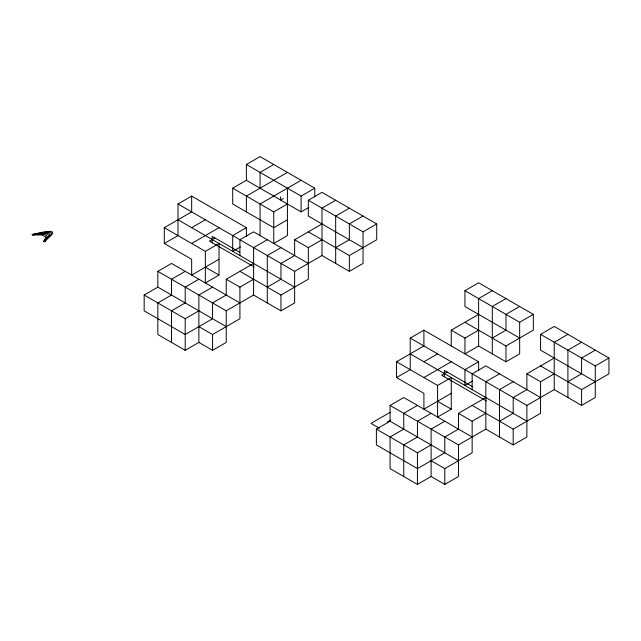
<?xml version="1.0" encoding="UTF-8"?>
<svg xmlns="http://www.w3.org/2000/svg" width="641" height="641" viewBox="0 0 641 641"><rect width="100%" height="100%" fill="white"/><g stroke="black" fill="none" stroke-linecap="round" stroke-linejoin="round"><path stroke-width="0.96" d="M43.676 241.192L44.045 240.495A57.794 33.364 0 0 1 44.998 238.901L45.832 236.994L42.803 235.359A8.429 4.864 0 0 0 40.96 234.894L33.14 235.111M43.892 241.32C53.676 232.955 37.899 233.516 32.923 234.991M44.55 241.697L51.432 233.989L51.496 232.947L49.053 232.21L45.247 232.266L32.266 234.606M191.659 196.09L191.659 211.891L164.304 227.683L164.304 243.476L177.982 235.584L177.982 203.99L191.659 196.09L246.384 227.683L246.384 236.569M308.794 207.444L301.102 211.891L246.384 180.297L246.384 164.497L260.062 156.604L314.779 188.19L314.779 197.075M287.416 219.783L273.739 227.683L232.699 203.99L232.699 188.19L246.384 180.297M273.739 164.497L260.062 172.397L260.062 188.19M191.659 227.683L205.344 219.783M287.416 172.397L246.384 196.09L246.384 211.891M191.659 243.476L219.022 227.683M301.102 180.297L260.062 203.99L260.062 235.584M214.919 237.947L209.447 241.112L254.253 266.976M283.314 198.462L280.582 200.04L280.582 196.883M226.233 326.622L157.838 287.136L157.838 271.335L171.516 263.443L239.918 302.929M205.344 251.376L219.022 243.476L219.022 275.069L205.344 282.969L205.344 251.376L164.304 227.683M246.384 227.683L232.699 235.584L232.699 251.376L240.399 246.937M232.699 188.19L273.739 211.891L287.416 203.99M246.384 164.497L301.102 196.09L314.779 188.19M253.596 263.443L226.233 279.236L226.233 295.028L212.556 302.929L212.556 318.729L185.201 334.522L144.161 310.829L144.161 295.028L157.838 287.136M185.201 271.335L171.516 279.236L171.516 295.028L157.838 302.929L157.838 334.522L185.201 350.315L198.878 342.422L212.556 350.315L226.233 342.422L226.233 310.829L157.838 271.335M363.03 247.642L308.313 216.049L308.313 200.256L321.99 192.356L376.716 223.949L376.716 239.75L349.353 255.543L308.313 231.85M219.022 259.276L191.659 275.069L191.659 259.276L164.304 243.476M198.878 279.236L185.201 287.136L185.201 302.929L171.516 310.829L171.516 342.422M267.273 239.75L253.596 247.642L253.596 295.028L280.958 310.829L294.636 302.929L294.636 271.335L177.982 203.99M335.676 200.256L321.99 208.157L321.99 255.543L349.353 271.335L363.03 263.443L363.03 231.85L308.313 200.256M212.556 287.136L198.878 295.028L198.878 342.422M280.958 247.642L267.273 255.543L267.273 302.929M267.273 287.136L280.958 279.236L280.958 263.443L294.636 255.543L294.636 239.75L321.99 223.949M349.353 208.157L335.676 216.049L335.676 263.443M144.161 295.028L185.201 318.729L198.878 310.829M226.233 279.236L239.918 287.136L253.596 279.236M294.636 239.75L308.313 247.642L321.99 239.75M363.03 216.049L349.353 223.949L349.353 239.75L335.676 247.642M226.233 310.829L253.596 295.028M294.636 271.335L321.99 255.543M363.03 231.85L376.716 223.949M198.878 326.622L212.556 334.522L239.918 318.729L239.918 287.136M239.918 271.335L280.958 295.028L308.313 279.236L308.313 247.642M519.659 338.071L464.941 306.478L464.941 290.685L478.619 282.785L533.336 314.378L533.336 330.171L505.973 345.972L464.941 322.271M423.901 330.171L423.901 345.972L396.539 361.764L396.539 377.557L410.216 369.665L410.216 338.071L423.901 330.171L478.619 361.764L478.619 370.65M492.296 290.685L478.619 298.578L478.619 345.972L505.973 361.764L519.659 353.864L519.659 322.271L464.941 290.685M451.256 345.972L451.256 330.171L478.619 314.378M505.973 298.578L492.296 306.478L492.296 353.864M423.901 361.764L437.579 353.864M451.256 330.171L464.941 338.071L478.619 330.171M519.659 306.478L505.973 314.378L505.973 330.171L492.296 338.071M423.901 377.557L451.256 361.764M478.619 345.972L464.941 353.864L464.941 338.071M519.659 322.271L533.336 314.378M447.154 372.028L441.681 375.193L486.487 401.058M458.475 460.703L390.073 421.217L390.073 405.416L403.758 397.524L472.153 437.01M390.369 412.211L370.995 423.397L379.456 428.284M437.579 385.457L451.256 377.557L451.256 409.15L437.579 417.051L437.579 385.457L396.539 361.764M478.619 361.764L464.941 369.665L464.941 385.457L472.633 381.018M387.204 422.034L390.617 420.063M485.83 397.524L458.475 413.317L458.475 429.109L444.798 437.01L444.798 452.802L417.435 468.603L376.395 444.91L376.395 429.109L390.073 421.217M417.435 405.416L403.758 413.317L403.758 429.109L390.073 437.01L390.073 468.603L417.435 484.396L431.113 476.503L444.798 484.396L458.475 476.503L458.475 444.91L390.073 405.416M595.273 381.724L540.555 350.13L540.555 334.338L554.233 326.437L608.95 358.031L608.95 373.831L581.587 389.624L540.555 365.931M451.256 393.358L423.901 409.15L423.901 393.358L396.539 377.557M431.113 413.317L417.435 421.217L417.435 437.01L403.758 444.91L403.758 476.503M499.515 373.823L485.83 381.724L485.83 429.109L513.193 444.91L526.87 437.01L526.87 405.416L410.216 338.071M567.91 334.338L554.233 342.238L554.233 389.624L581.587 405.416L595.273 397.524L595.273 365.931L540.555 334.338M444.798 421.217L431.113 429.109L431.113 476.503M513.193 381.724L499.515 389.624L499.515 437.01M499.515 421.217L513.193 413.317L513.193 397.524L526.87 389.624L526.87 373.831L554.233 358.031M581.587 342.238L567.91 350.13L567.91 397.524M376.395 429.109L417.435 452.802L431.113 444.91M458.475 413.317L472.153 421.217L485.83 413.317M526.87 373.831L540.555 381.724L554.233 373.831M595.273 350.13L581.587 358.031L581.587 373.831L567.91 381.724M458.475 444.91L485.83 429.109M526.87 405.416L554.233 389.624M595.273 365.931L608.95 358.031M431.113 460.703L444.798 468.603L472.153 452.802L472.153 421.217M472.153 405.416L513.193 429.109L540.555 413.317L540.555 381.724M32.05 234.486C37.779 233.404 63.523 226.105 47.402 238.596A69.845 40.319 0 0 0 44.766 241.825M32.483 234.734C36.601 233.781 58.107 229.39 46.304 239.021A61.48 35.495 0 0 0 44.325 241.569M32.707 234.862C35.904 233.869 55.23 230.992 45.896 239.101A73.715 42.562 0 0 0 44.109 241.449M308.313 263.443L253.596 231.85L239.918 239.75L239.918 255.543M540.555 397.524L485.83 365.931L472.153 373.823L472.153 389.624M239.758 252.29L212.179 236.369L212.179 242.691M472.858 386.868L444.421 370.45L444.421 376.772M177.982 219.783L294.636 287.136M410.216 353.864L526.87 421.217M205.344 267.169L219.022 275.069M437.579 401.25L451.256 409.15M581.587 389.624L581.587 405.416M513.193 429.109L513.193 444.91M505.973 345.972L505.973 361.764M444.798 468.603L444.798 484.396M417.435 452.802L417.435 484.396M349.353 255.543L349.353 271.335M301.102 196.09L301.102 211.891M287.416 188.19L287.416 235.584L273.739 243.476L273.739 211.891M280.958 295.028L280.958 310.829M212.556 334.522L212.556 350.315M185.201 318.729L185.201 350.315"/></g></svg>
